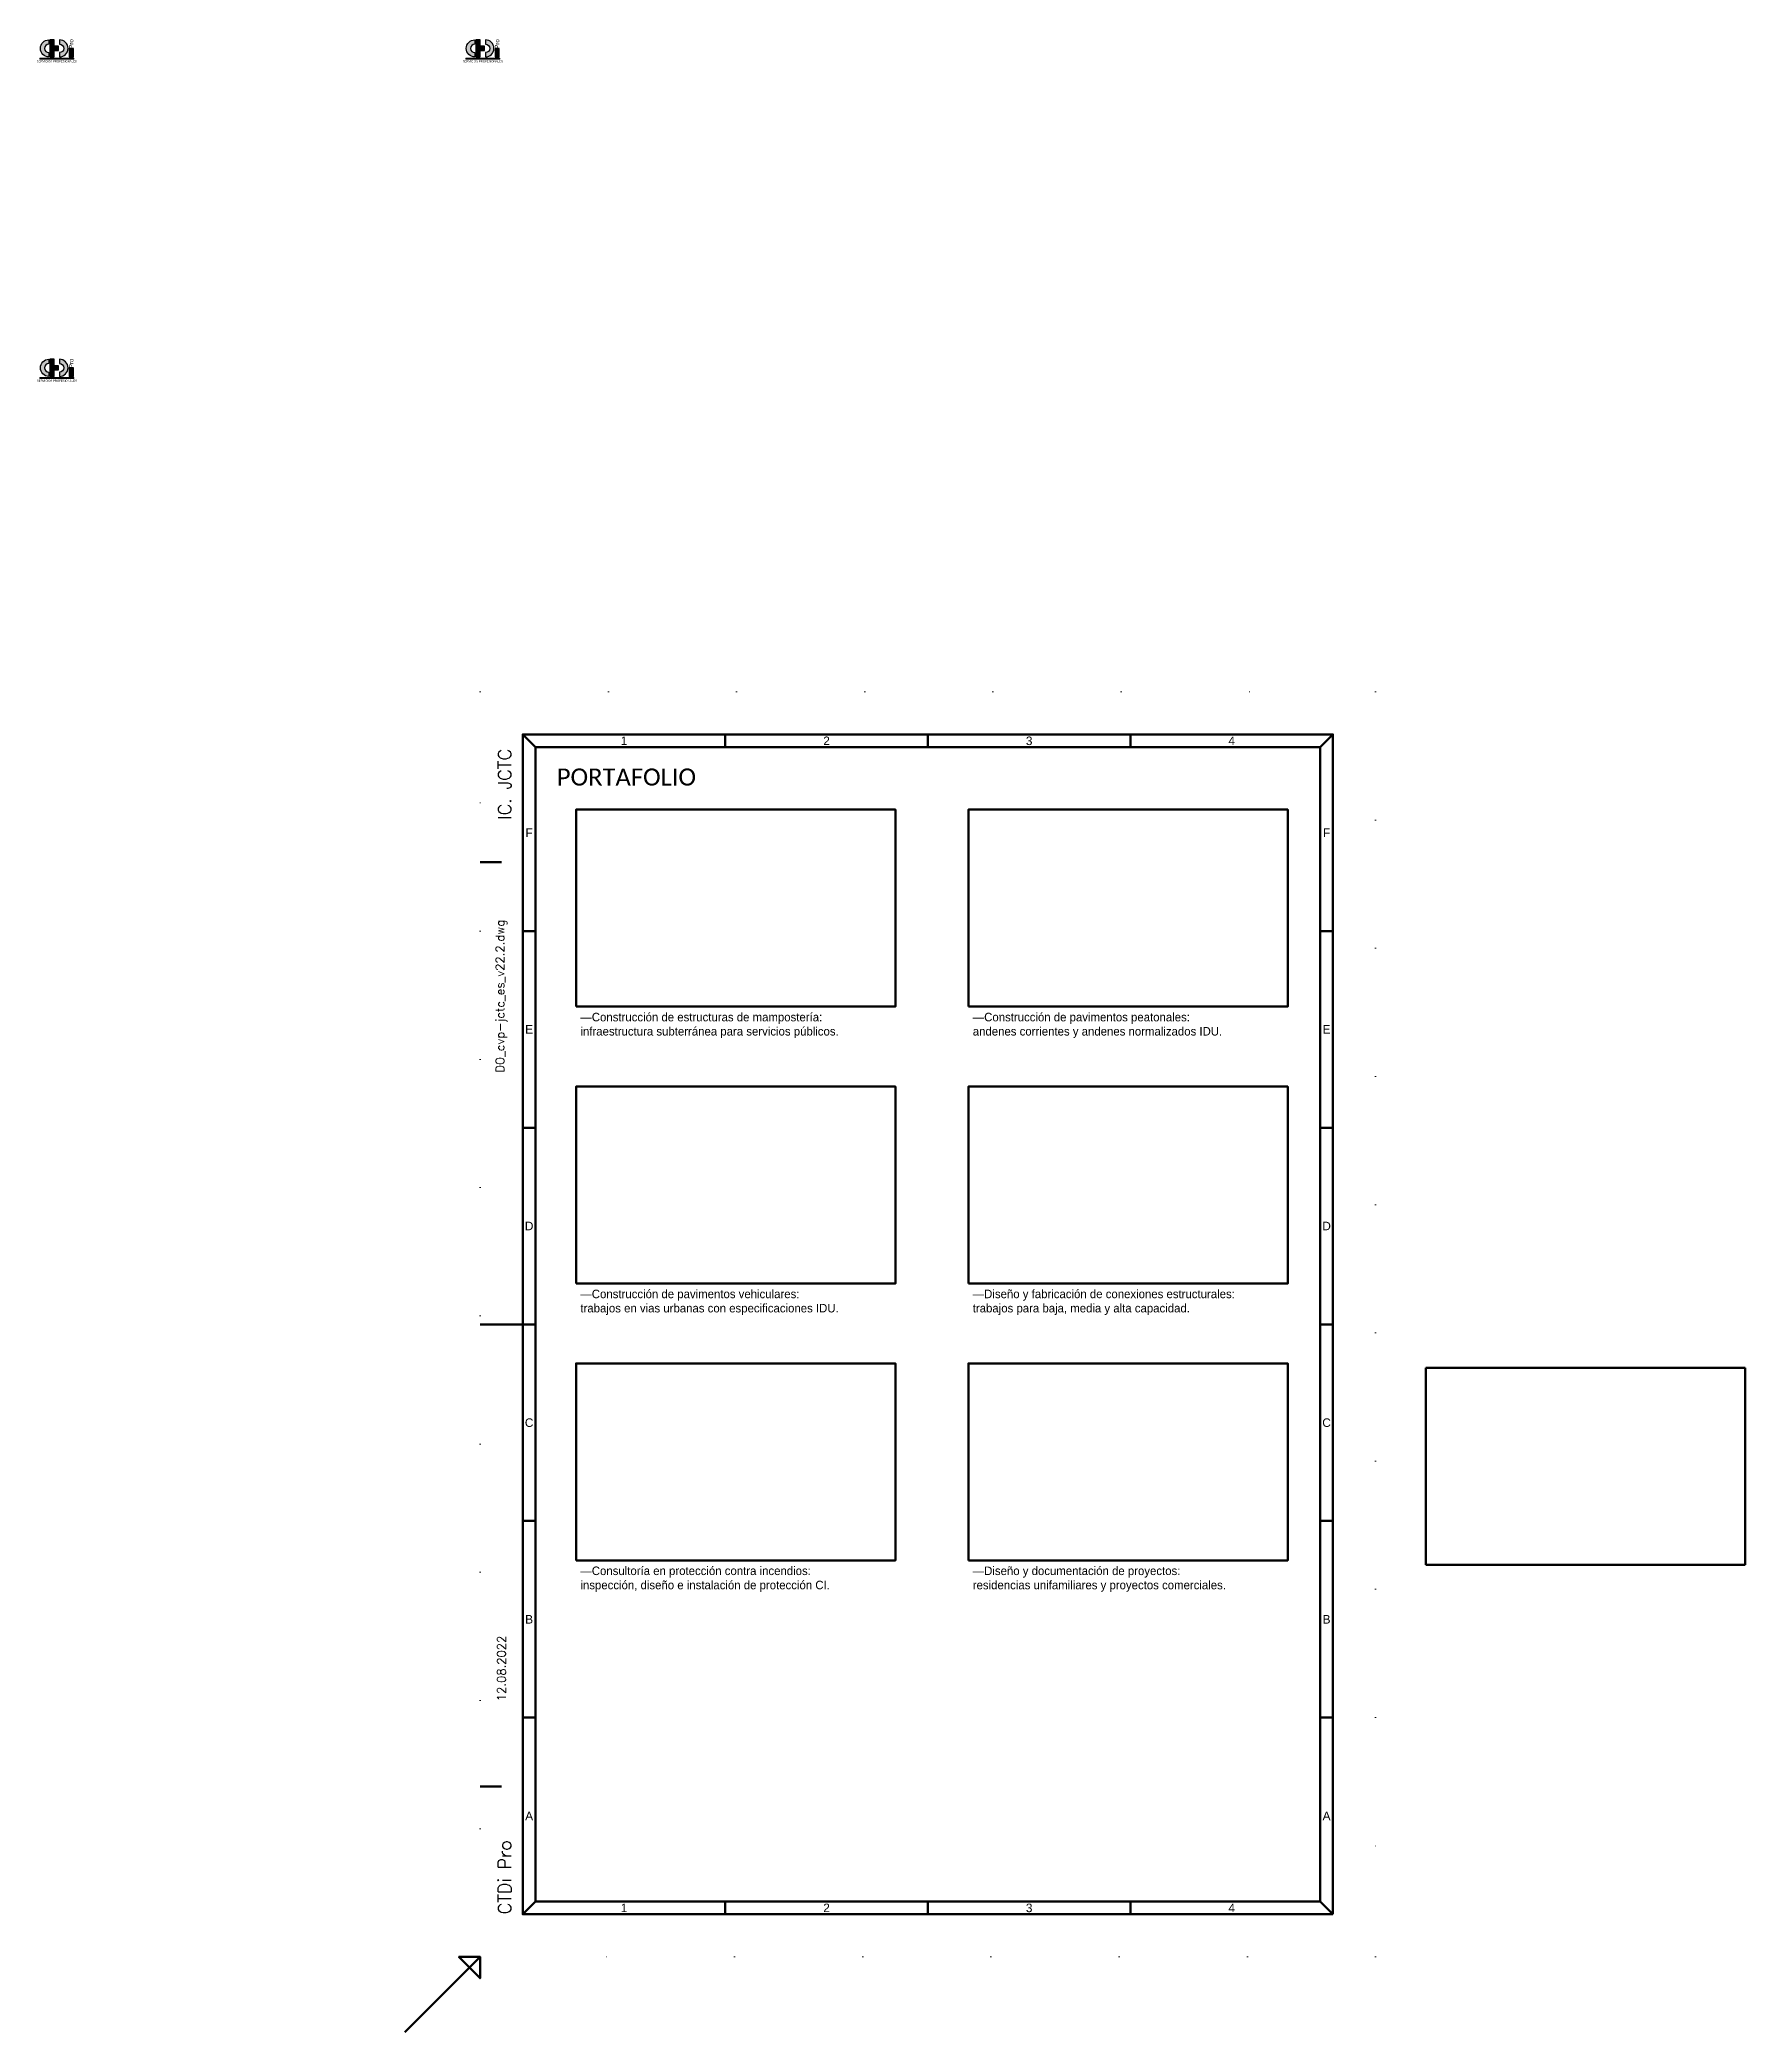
# Paper-space layout 'Show PRO (2)' of a CAD drawing. Extents: x -110 to 290, y -28 to 440.
import ezdxf
from ezdxf.enums import TextEntityAlignment as Align

# ---------------------------------------------------------------- set-up
doc = ezdxf.new("R2010")
doc.units = 0
doc.header["$XCLIPFRAME"] = 2
doc.linetypes.add('ACAD_ISO07W100', pattern=[3, 0, -3])
doc.layers.get('0').update_dxf_attribs({"color": 255, "plot": 0})
doc.layers.add('G-Title_elements', color=7, linetype='Continuous', lineweight=50, true_color=0x323232)
doc.layers.add('G-Title_layout', color=250, linetype='Continuous', lineweight=50)
doc.styles.add('CTDi Corporate', font='Skia.ttf')
doc.styles.add('CTDi Roman', font='romans.shx')
doc.styles.get("Standard").update_dxf_attribs({"font": 'Candara.ttf'})
doc.styles.add('T1-100', font='Arial.ttf', dxfattribs={"height": 2})
picture_1 = doc.add_image_def('image20.png', size_in_pixel=(2364, 1458))
picture_2 = doc.add_image_def('image21.png', size_in_pixel=(2364, 1458))
picture_3 = doc.add_image_def('image22.png', size_in_pixel=(2364, 1458))
picture_4 = doc.add_image_def('image23.jpg', size_in_pixel=(2592, 1936))
picture_5 = doc.add_image_def('image24.jpg', size_in_pixel=(1936, 2592))
picture_6 = doc.add_image_def('image25.png', size_in_pixel=(800, 600))
picture_7 = doc.add_image_def('image26.png', size_in_pixel=(1182, 729))

# ---------------------------------------------------------------- blocks, each defined once
blk = doc.blocks.new('CTDi_Logo_GRS')
at = {"layer": 'G-Title_elements', "linetype": 'Continuous', "true_color": 0xcccccc}
h = blk.add_hatch(color=254, dxfattribs=at)
h.dxf.hatch_style = 1
h.paths.add_polyline_path([(-1.875, 1), (-1.875, 2, 1), (-1.875, -2), (-1.875, -1, -1)])
h.paths.add_polyline_path([(0.625, 2), (0.625, 1, -1), (0.625, -1), (0.625, -2, 1)])
at = {"layer": 'G-Title_elements', "linetype": 'Continuous'}
h = blk.add_hatch(color=8, dxfattribs=at)
h.dxf.hatch_style = 1
h.paths.add_polyline_path([(-0.625, 0.5), (-0.625, 2), (-1.625, 2), (-1.625, -2), (-0.625, -2), (-0.625, -0.5), (0.375, -0.5), (0.375, 0.5)])
h = blk.add_hatch(color=8, dxfattribs=at)
h.dxf.hatch_style = 1
h.paths.add_polyline_path([(3.875, 0), (2.875, 0), (2.875, -2), (3.875, -2)])
at = {"layer": 'G-Title_elements', "linetype": 'Continuous', "lineweight": 13}
h = blk.add_hatch(color=250, dxfattribs=at)
h.dxf.hatch_style = 1
h.paths.add_polyline_path([(-4, -2.3), (-4, -2.5), (4, -2.5), (4, -2.3)])
at = {"layer": 'G-Title_elements', "linetype": 'Continuous', "lineweight": 30}
for points in [[(-1.875, -1), (-1.875, -2, -1), (-1.875, 2), (-1.875, 1, 1)], [(0.625, -1), (0.625, -2, 1), (0.625, 2), (0.625, 1, -1)]]:
    blk.add_lwpolyline(points, format="xyb", close=True, dxfattribs=at)
for points in [[(0.375, 0.5), (-0.625, 0.5), (-0.625, 2), (-1.625, 2), (-1.625, -2), (-0.625, -2), (-0.625, -0.5), (0.375, -0.5)], [(3.875, 0), (2.875, 0), (2.875, -2), (3.875, -2)]]:
    blk.add_lwpolyline(points, close=True, dxfattribs=at)
at = {"layer": 'G-Title_elements', "linetype": 'Continuous', "lineweight": 13}
blk.add_lwpolyline([(-4, -2.5), (4, -2.5), (4, -2.3), (-4, -2.3)], close=True, dxfattribs=at)
at = {"layer": 'G-Title_elements', "color": 8, "style": 'CTDi Corporate', "width": 0.9125}
blk.add_text('Pro', height=1.02, rotation=90, dxfattribs=at).set_placement((3.875, -0.061))
at = {"layer": 'G-Title_elements', "color": 250, "linetype": 'Continuous', "lineweight": 13, "style": 'CTDi Corporate', "width": 0.8575}
blk.add_text('SERVICIOS PROFESIONALES', height=0.485, dxfattribs=at).set_placement((0, -2.803), align=Align.TOP_CENTER)
blk = doc.blocks.new('CTDi_Logo_BnW')
at = {"layer": 'G-Title_elements', "linetype": 'Continuous', "true_color": 0xffffff}
h = blk.add_hatch(color=7, dxfattribs=at)
h.dxf.hatch_style = 1
h.paths.add_polyline_path([(-1.875, 1), (-1.875, 2, 1), (-1.875, -2), (-1.875, -1, -1)])
h.paths.add_polyline_path([(0.625, 2), (0.625, 1, -1), (0.625, -1), (0.625, -2, 1)])
at = {"layer": 'G-Title_elements', "linetype": 'Continuous'}
h = blk.add_hatch(color=250, dxfattribs=at)
h.dxf.hatch_style = 1
h.paths.add_polyline_path([(-0.625, 0.5), (-0.625, 2), (-1.625, 2), (-1.625, -2), (-0.625, -2), (-0.625, -0.5), (0.375, -0.5), (0.375, 0.5)])
h = blk.add_hatch(color=250, dxfattribs=at)
h.dxf.hatch_style = 1
h.paths.add_polyline_path([(3.875, 0), (2.875, 0), (2.875, -2), (3.875, -2)])
at = {"layer": 'G-Title_elements', "linetype": 'Continuous', "lineweight": 13}
h = blk.add_hatch(color=250, dxfattribs=at)
h.dxf.hatch_style = 1
h.paths.add_polyline_path([(-4, -2.3), (-4, -2.5), (4, -2.5), (4, -2.3)])
at = {"layer": 'G-Title_elements', "linetype": 'Continuous', "lineweight": 30}
for points in [[(-1.875, -1), (-1.875, -2, -1), (-1.875, 2), (-1.875, 1, 1)], [(0.625, -1), (0.625, -2, 1), (0.625, 2), (0.625, 1, -1)]]:
    blk.add_lwpolyline(points, format="xyb", close=True, dxfattribs=at)
for points in [[(0.375, 0.5), (-0.625, 0.5), (-0.625, 2), (-1.625, 2), (-1.625, -2), (-0.625, -2), (-0.625, -0.5), (0.375, -0.5)], [(3.875, 0), (2.875, 0), (2.875, -2), (3.875, -2)]]:
    blk.add_lwpolyline(points, close=True, dxfattribs=at)
at = {"layer": 'G-Title_elements', "linetype": 'Continuous', "lineweight": 13}
blk.add_lwpolyline([(-4, -2.5), (4, -2.5), (4, -2.3), (-4, -2.3)], close=True, dxfattribs=at)
at = {"layer": 'G-Title_elements', "color": 250, "style": 'CTDi Corporate', "width": 0.9125}
blk.add_text('Pro', height=1.02, rotation=90, dxfattribs=at).set_placement((3.875, -0.061))
at = {"layer": 'G-Title_elements', "color": 250, "linetype": 'Continuous', "lineweight": 13, "style": 'CTDi Corporate', "width": 0.8575}
blk.add_text('SERVICIOS PROFESIONALES', height=0.485, dxfattribs=at).set_placement((0, -2.803), align=Align.TOP_CENTER)
blk = doc.blocks.new('CTDi_Logo_COL')
at = {"layer": 'G-Title_elements', "linetype": 'Continuous', "true_color": 0xc80000}
h = blk.add_hatch(color=12, dxfattribs=at)
h.dxf.hatch_style = 1
h.paths.add_polyline_path([(-1.875, 1), (-1.875, 2, 1), (-1.875, -2), (-1.875, -1, -1)])
h.paths.add_polyline_path([(0.625, 2), (0.625, 1, -1), (0.625, -1), (0.625, -2, 1)])
at = {"layer": 'G-Title_elements', "linetype": 'Continuous'}
h = blk.add_hatch(color=8, dxfattribs=at)
h.dxf.hatch_style = 1
h.paths.add_polyline_path([(-0.625, 0.5), (-0.625, 2), (-1.625, 2), (-1.625, -2), (-0.625, -2), (-0.625, -0.5), (0.375, -0.5), (0.375, 0.5)])
h = blk.add_hatch(color=8, dxfattribs=at)
h.dxf.hatch_style = 1
h.paths.add_polyline_path([(3.875, 0), (2.875, 0), (2.875, -2), (3.875, -2)])
at = {"layer": 'G-Title_elements', "linetype": 'Continuous', "lineweight": 13}
h = blk.add_hatch(color=250, dxfattribs=at)
h.dxf.hatch_style = 1
h.paths.add_polyline_path([(-4, -2.3), (-4, -2.5), (4, -2.5), (4, -2.3)])
at = {"layer": 'G-Title_elements', "linetype": 'Continuous', "lineweight": 30}
for points in [[(-1.875, -1), (-1.875, -2, -1), (-1.875, 2), (-1.875, 1, 1)], [(0.625, -1), (0.625, -2, 1), (0.625, 2), (0.625, 1, -1)]]:
    blk.add_lwpolyline(points, format="xyb", close=True, dxfattribs=at)
for points in [[(0.375, 0.5), (-0.625, 0.5), (-0.625, 2), (-1.625, 2), (-1.625, -2), (-0.625, -2), (-0.625, -0.5), (0.375, -0.5)], [(3.875, 0), (2.875, 0), (2.875, -2), (3.875, -2)]]:
    blk.add_lwpolyline(points, close=True, dxfattribs=at)
at = {"layer": 'G-Title_elements', "linetype": 'Continuous', "lineweight": 13}
blk.add_lwpolyline([(-4, -2.5), (4, -2.5), (4, -2.3), (-4, -2.3)], close=True, dxfattribs=at)
at = {"layer": 'G-Title_elements', "color": 8, "style": 'CTDi Corporate', "width": 0.9125}
blk.add_text('Pro', height=1.02, rotation=90, dxfattribs=at).set_placement((3.875, -0.061))
at = {"layer": 'G-Title_elements', "color": 250, "linetype": 'Continuous', "lineweight": 13, "style": 'CTDi Corporate', "width": 0.86}
blk.add_text('SERVICIOS PROFESIONALES', height=0.485, dxfattribs=at).set_placement((0, -2.803), align=Align.TOP_CENTER)

psp = doc.layouts.new('Show PRO (2)')

# ---------------------------------------------------------------- linework, layer by layer
at = {"layer": 'G-Title_elements'}
for p, q in [((6.2, 273.99), (3.2, 276.99)), ((50.76, 276.99), (50.76, 273.99)), ((98.32, 276.99), (98.32, 273.99)), ((145.89, 276.99), (145.89, 273.99)), ((190.45, 273.99), (193.45, 276.99)), ((-6.8, 246.99), (-1.8, 246.99)), ((3.2, 230.83), (6.2, 230.83)), ((190.45, 230.83), (193.45, 230.83)), ((3.2, 184.66), (6.2, 184.66)), ((190.45, 184.66), (193.45, 184.66)), ((-6.8, 138.49), (3.2, 138.49)), ((3.2, 138.49), (6.2, 138.49)), ((190.45, 138.49), (193.45, 138.49)), ((3.2, 92.33), (6.2, 92.33)), ((190.45, 92.33), (193.45, 92.33)), ((3.2, 46.16), (6.2, 46.16)), ((190.45, 46.16), (193.45, 46.16)), ((-6.8, 29.99), (-1.8, 29.99)), ((3.2, -0.01), (6.2, 2.99)), ((50.76, 2.99), (50.76, -0.01)), ((98.32, 2.99), (98.32, -0.01)), ((145.89, 2.99), (145.89, -0.01)), ((190.45, 2.99), (193.45, -0.01))]:
    psp.add_line(p, q, dxfattribs=at)
at = {"layer": 'G-Title_elements', "color": 254, "linetype": 'ACAD_ISO07W100', "lineweight": 0, "ltscale": 10}
psp.add_lwpolyline([(203.45, -10.01), (-6.8, -10.01), (-6.8, 286.99), (203.45, 286.99)], close=True, dxfattribs=at)
at = {"layer": 'G-Title_elements'}
for points in [[(193.45, -0.01), (3.2, -0.01), (3.2, 276.99), (193.45, 276.99)], [(190.45, 2.99), (6.2, 2.99), (6.2, 273.99), (190.45, 273.99)], [(15.71, 213.08), (90.71, 213.08), (90.71, 259.33), (15.71, 259.33)], [(107.83, 213.08), (182.83, 213.08), (182.83, 259.33), (107.83, 259.33)], [(15.71, 148.08), (90.71, 148.08), (90.71, 194.33), (15.71, 194.33)], [(107.83, 148.08), (182.83, 148.08), (182.83, 194.33), (107.83, 194.33)], [(15.71, 83.08), (90.71, 83.08), (90.71, 129.33), (15.71, 129.33)], [(107.83, 83.08), (182.83, 83.08), (182.83, 129.33), (107.83, 129.33)], [(-24.48, -27.68), (-6.8, -10.01), (-6.8, -15.01), (-11.8, -10.01), (-6.8, -10.01)]]:
    psp.add_lwpolyline(points, close=True, dxfattribs=at)

# ---------------------------------------------------------------- block references
for name, p in [('CTDi_Logo_COL', (-106.19, 438.06)), ('CTDi_Logo_BnW', (-6.19, 438.06)), ('CTDi_Logo_GRS', (-106.19, 363.06))]:
    psp.add_blockref(name, p)

# ---------------------------------------------------------------- texts
at = {"layer": 'G-Title_elements', "style": 'T1-100'}
for s, p in [('1', (26.98, 275.49)), ('2', (74.54, 275.49)), ('3', (122.11, 275.49)), ('4', (169.67, 275.49)), ('F', (4.7, 253.91)), ('F', (191.95, 253.91)), ('E', (4.7, 207.74)), ('E', (191.95, 207.74)), ('D', (4.7, 161.58)), ('D', (191.95, 161.58)), ('C', (4.7, 115.41)), ('C', (191.95, 115.41)), ('B', (4.7, 69.24)), ('B', (191.95, 69.24)), ('A', (4.7, 23.08)), ('A', (191.95, 23.08)), ('1', (26.98, 1.49)), ('2', (74.54, 1.49)), ('3', (122.11, 1.49)), ('4', (169.67, 1.49))]:
    psp.add_text(s, height=2, dxfattribs=at).set_placement(p, align=Align.MIDDLE_CENTER)
at = {"layer": 'G-Title_elements', "color": 0, "char_height": 3, "attachment_point": 1, "rotation": 90, "style": 'CTDi Roman'}
for s, insert, width in [('IC. JCTC', (-2.55, 256.99), 27.5285), ('CTDi Pro', (-2.55, -0.01), 30)]:
    psp.add_mtext(s, dxfattribs=dict(at, insert=insert, width=width))
at = {"layer": 'G-Title_elements', "color": 0, "lineweight": 25, "char_height": 2, "rotation": 90, "style": 'CTDi Roman'}
for s, insert, width, attachment_point in [('DO_cvp-jctc_es_v22.2.dwg', (-1.8, 233.49), 186.8672, 6), ('12.08.2022', (-1.8, 49.99), 54.1433, 4)]:
    psp.add_mtext(s, dxfattribs=dict(at, insert=insert, width=width, attachment_point=attachment_point))
at = {"layer": 'G-Title_elements', "color": 8, "lineweight": 30, "true_color": 0x808080, "char_height": 2, "attachment_point": 1, "style": 'CTDi Corporate'}
for s, insert in [('\\pxi-2,l2;—Construcción de estructuras de mampostería:^Jinfraestructura subterránea para servicios públicos.', (16.74, 211.63)), ('\\pxi-2,l2;—Construcción de pavimentos peatonales:^Jandenes corrientes y andenes normalizados IDU.', (108.87, 211.63)), ('\\pxi-2,l2;—Construcción de pavimentos vehiculares:^Jtrabajos en vias urbanas con especificaciones IDU.', (16.74, 146.63)), ('\\pxi-2,l2;—Diseño y fabricación de conexiones estructurales:^Jtrabajos para baja, media y alta capacidad.', (108.87, 146.63)), ('\\pxi-2,l2;—Consultoría en protección contra incendios:^Jinspección, diseño e instalación de protección CI.', (16.74, 81.63)), ('\\pxi-2,l2;—Diseño y documentación de proyectos:^Jresidencias unifamiliares y proyectos comerciales.', (108.87, 81.63))]:
    psp.add_mtext_dynamic_manual_height_columns(s, width=73.9667, gutter_width=5, heights=[9.5], dxfattribs=dict(at, insert=insert))
at = {"layer": 'G-Title_layout'}
psp.add_text('PORTAFOLIO', height=4, dxfattribs=at).set_placement((11.2, 268.99), align=Align.TOP_LEFT)

# ---------------------------------------------------------------- pictures from other files: only their frames are drawn
at = {"layer": 'G-Title_elements'}
image = psp.add_image(picture_2, insert=(15.71, 213.08), size_in_units=(75, 46.26), dxfattribs=at)
image.dxf.flags = 7
image = psp.add_image(picture_1, insert=(107.83, 213.08), size_in_units=(75, 46.26), rotation=0, dxfattribs=at)
image.dxf.flags = 7
image = psp.add_image(picture_3, insert=(15.71, 148.08), size_in_units=(75, 46.26), rotation=0, dxfattribs=at)
image.dxf.flags = 7
image = psp.add_image(picture_4, insert=(107.83, 145.08), size_in_units=(75, 56.02), dxfattribs=at)
image.set_boundary_path([(-0.5, 233.4), (2591.5, 1831.8)])
image = psp.add_image(picture_5, insert=(15.71, 42.62), size_in_units=(75, 100.41), dxfattribs=at)
image.set_boundary_path([(-0.5, 353.3), (1935.5, 1547.2)])
image = psp.add_image(picture_7, insert=(107.83, 83.07), size_in_units=(75, 46.26), dxfattribs=at)
image.dxf.flags = 7
image = psp.add_image(picture_6, insert=(214.33, 73.89), size_in_units=(76.77, 57.58), dxfattribs=at)
image.set_boundary_path([(8.98, 32.62), (790.5, 514.56)])

doc.saveas('drawing.dxf')
